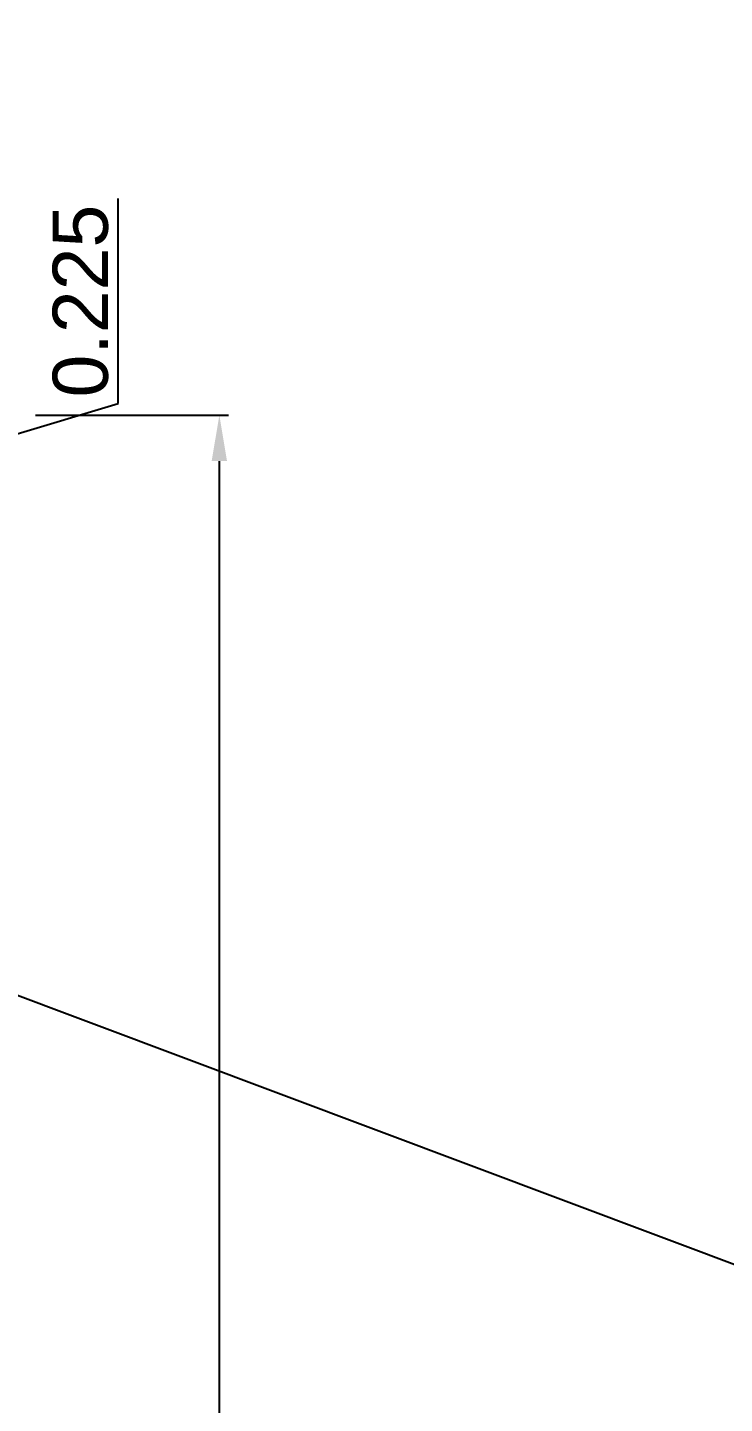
# Model space of a CAD drawing. Header units: metres. Extents: x 0 to 2048, y 111 to 219.
# Drawn here: x 1854.26 to 1858.05, y 171.96 to 179.44 of the extents above; entities that cross this region are included whole.
import ezdxf

# ---------------------------------------------------------------- set-up
doc = ezdxf.new("R2010")
doc.units = ezdxf.units.M
doc.header["$LTSCALE"] = 0.5
doc.header["$MEASUREMENT"] = 0
doc.header["$PDMODE"] = 3
doc.layers.add('layout bou', color=1, linetype='Continuous', lineweight=60)
doc.layers.add('layout bou @ 1', color=1, linetype='Continuous', lineweight=60)
doc.styles.add('200LT_S', font='arial.ttf', dxfattribs={"height": 0.3})
doc.styles.get("Standard").update_dxf_attribs({"font": ''})
doc.styles.get('Standard').set_extended_font_data('Arial Black')
doc.dimstyles.new('Building Arrow', dxfattribs={"dimscale": 0, "dimtxt": 1, "dimasz": 1, "dimexe": 0.18, "dimexo": 0.0625, "dimgap": 0.09, "dimtad": 0, "dimdec": 1, "dimzin": 0, "dimdsep": 46, "dimtxsty": 'Standard', "dimcen": 0.09, "dimse1": 1, "dimse2": 1, "dimclrt": 7, "dimadec": 1, "dimazin": 0, "dimtfac": 1, "dimtdec": 1, "dimtofl": 0, "dimtmove": 0, "dimatfit": 3, "dimfxl": 0, "dimtolj": 1, "dimtzin": 0, "dimarcsym": 0})

# ---------------------------------------------------------------- blocks, each defined once
blk = doc.blocks.new('*D9')
at = {"layer": 'Defpoints', "color": 0, "lineweight": -3}
for p in [(1764.1257, 208.0316), (1764.1257, 208.0316), (1929.9765, 145.7045)]:
    blk.add_point(p, dxfattribs=at)
at = {"layer": 'layout bou', "color": 0, "lineweight": -2}
for p, q in [((1765.0618, 207.6799), (1845.0867, 177.6063)), ((1929.0405, 146.0562), (1849.0155, 176.1298))]:
    blk.add_line(p, q, dxfattribs=at)
at = {"layer": 'layout bou', "color": 0, "lineweight": -3}
for points in [[(1765.1204, 207.8359), (1765.0031, 207.5239), (1764.1257, 208.0316)], [(1929.0991, 146.2122), (1928.9818, 145.9002), (1929.9765, 145.7045)]]:
    blk.add_solid(points, dxfattribs=at)
at = {"layer": 'layout bou', "color": 7, "lineweight": 15, "insert": (1847.0511, 176.868), "char_height": 1, "attachment_point": 5, "rotation": 339.40364}
blk.add_mtext('\\A1;177.2', dxfattribs=at)

msp = doc.modelspace()

# ---------------------------------------------------------------- linework, layer by layer
at = {"color": 7, "lineweight": -3}
for p, q in [((1854.75637, 177.39753), (1854.75637, 178.51212)), ((1854.17185, 177.22217), (1854.75637, 177.39753)), ((1855.30704, 150.13467), (1855.30704, 177.08467))]:
    msp.add_line(p, q, dxfattribs=at)
at = {"color": 252, "lineweight": -3}
msp.add_line((1854.30704, 177.33467), (1855.35704, 177.33467), dxfattribs=at)
at = {"color": 7, "lineweight": -3}
msp.add_solid([(1855.26537, 177.08467), (1855.34871, 177.08467), (1855.30704, 177.33467)], dxfattribs=at)

# ---------------------------------------------------------------- texts
at = {"lineweight": -3, "insert": (1854.5532, 177.95483), "char_height": 0.3, "attachment_point": 5, "rotation": 90, "style": '200LT_S'}
msp.add_mtext('0.225', dxfattribs=at)

# ---------------------------------------------------------------- dimensions: what is measured, and where the dimension line sits
at = {"layer": 'layout bou @ 1', "color": 8, "lineweight": 15}
dim = msp.add_aligned_dim(p1=(1929.97654, 145.70445), p2=(1764.12569, 208.03165), distance=0, dimstyle='Building Arrow', override={"dimscale": 1, "dimtix": 0, "dimtofl": 0, "dimtmove": 0, "dimatfit": 3}, dxfattribs=at)
dim.commit()
dim.dimension.update_dxf_attribs({"geometry": '*D9', "text_midpoint": (1847.05112, 176.86805)})

doc.saveas('drawing.dxf')
